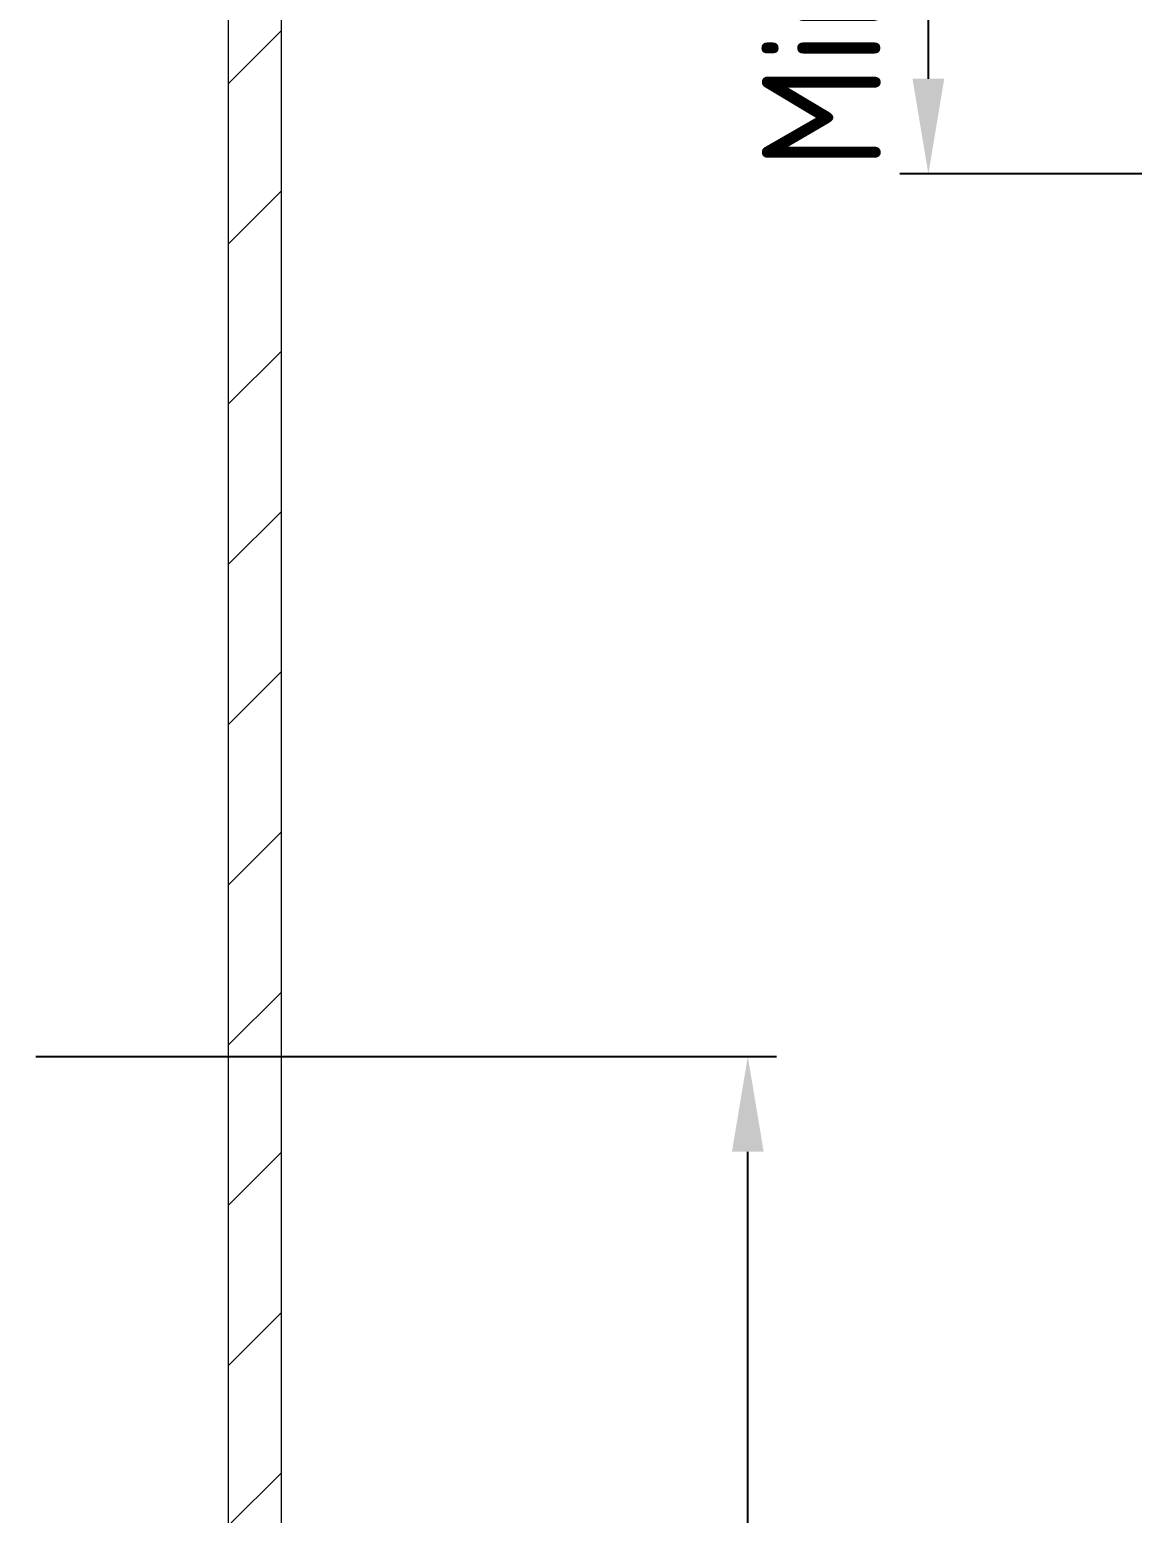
# Model space of a CAD drawing. Header units: millimetres. Extents: x 0 to 5860, y 0 to 4120.
# Drawn here: x 3011 to 3474, y 2048 to 2672 of the extents above; entities that cross this region are included whole.
import ezdxf

# ---------------------------------------------------------------- set-up
doc = ezdxf.new("R2010")
doc.units = ezdxf.units.MM
doc.layers.add('D', color=3, linetype='Continuous', lineweight=13)
doc.layers.add('S', color=4, linetype='Continuous', lineweight=15)
doc.styles.add('STU25', font='isocp2.shx')
doc.dimstyles.new('STU25', dxfattribs={"dimscale": 20, "dimtxt": 2.5, "dimasz": 2, "dimexe": 0.6, "dimexo": 1, "dimgap": 1, "dimtad": 1, "dimdsep": 46, "dimtxsty": 'STU25', "dimcen": 2, "dimazin": 2, "dimtfac": 1, "dimtmove": 0, "dimatfit": 3, "dimfxl": 0, "dimtolj": 1, "dimtzin": 0, "dimarcsym": 0})

# ---------------------------------------------------------------- blocks, each defined once
blk = doc.blocks.new('*D6')
at = {"layer": 'D', "color": 0, "lineweight": -2}
for p, q in [((3013.61, 2240.29), (3324.86, 2240.29)), ((3312.86, 1300.29), (3312.86, 2200.29)), ((3114.62, 1260.29), (3324.86, 1260.29))]:
    blk.add_line(p, q, dxfattribs=at)
at = {"layer": 'D', "color": 0}
for points in [[(3319.53, 2200.29), (3306.19, 2200.29), (3312.86, 2240.29)], [(3306.19, 1300.29), (3319.53, 1300.29), (3312.86, 1260.29)]]:
    blk.add_solid(points, dxfattribs=at)
at = {"layer": 'Defpoints', "color": 0}
for p in [(2993.61, 2240.29), (3312.86, 2240.29), (3094.62, 1260.29)]:
    blk.add_point(p, dxfattribs=at)
at = {"layer": 'D', "color": 0, "insert": (3267.86, 1750.29), "char_height": 50, "attachment_point": 5, "rotation": 90, "style": 'STU25'}
blk.add_mtext('\\A1;980', dxfattribs=at)
blk = doc.blocks.new('*D12')
at = {"layer": 'D', "color": 0, "lineweight": -2}
for p, q in [((3500.6, 2811.29), (3376.77, 2811.29)), ((3388.77, 2651.29), (3388.77, 2771.29)), ((3501.45, 2611.29), (3376.77, 2611.29))]:
    blk.add_line(p, q, dxfattribs=at)
at = {"layer": 'D', "color": 0}
for points in [[(3382.1, 2771.29), (3395.43, 2771.29), (3388.77, 2811.29)], [(3382.1, 2651.29), (3395.43, 2651.29), (3388.77, 2611.29)]]:
    blk.add_solid(points, dxfattribs=at)
at = {"layer": 'Defpoints', "color": 0}
for p in [(3388.77, 2811.29), (3520.6, 2811.29), (3521.45, 2611.29)]:
    blk.add_point(p, dxfattribs=at)
at = {"layer": 'D', "color": 0, "insert": (3343.76, 2711.29), "char_height": 50, "attachment_point": 5, "rotation": 90, "style": 'STU25'}
blk.add_mtext('\\A1;Min.200', dxfattribs=at)

msp = doc.modelspace()

# ---------------------------------------------------------------- hatches: boundary and pattern name
at = {"layer": 'D'}
h = msp.add_hatch(dxfattribs=at)
h.set_pattern_fill('ANSI31', color=2, scale=15, style=0)
h.set_pattern_definition([(45, (-263.2, 4275.52), (-33.67596, 33.67596), [])])
h.paths.add_polyline_path([(3116.841, 1238.071), (3116.841, 2833.51), (2172.399, 2833.51), (2172.399, 1238.071)])
h.paths.add_polyline_path([(3094.618, 1260.293), (3094.618, 2811.29), (2194.621, 2811.29), (2194.621, 1260.293)], flags=16)

# ---------------------------------------------------------------- linework, layer by layer
at = {"layer": 'S', "linetype": 'Continuous'}
for p, q in [((3116.841, 1238.071), (3116.841, 2833.51)), ((3094.618, 1260.293), (3094.618, 2811.29))]:
    msp.add_line(p, q, dxfattribs=at)

# ---------------------------------------------------------------- dimensions: what is measured, and where the dimension line sits
at = {"layer": 'D'}
dim = msp.add_linear_dim(base=(3388.765, 2811.29), p1=(3521.45, 2611.293), p2=(3520.6, 2811.29), angle=90, text='Min.<>', dimstyle='STU25', dxfattribs=at)
dim.commit()
dim.dimension.update_dxf_attribs({"geometry": '*D12', "text_midpoint": (3388.765, 2711.291), "dimtype": 160})
dim = msp.add_linear_dim(base=(3312.859, 2240.293), p1=(3094.618, 1260.293), p2=(2993.611, 2240.293), angle=90, text='980', dimstyle='STU25', dxfattribs=at)
dim.commit()
dim.dimension.update_dxf_attribs({"geometry": '*D6', "text_midpoint": (3267.859, 1750.293)})

doc.saveas('drawing.dxf')
